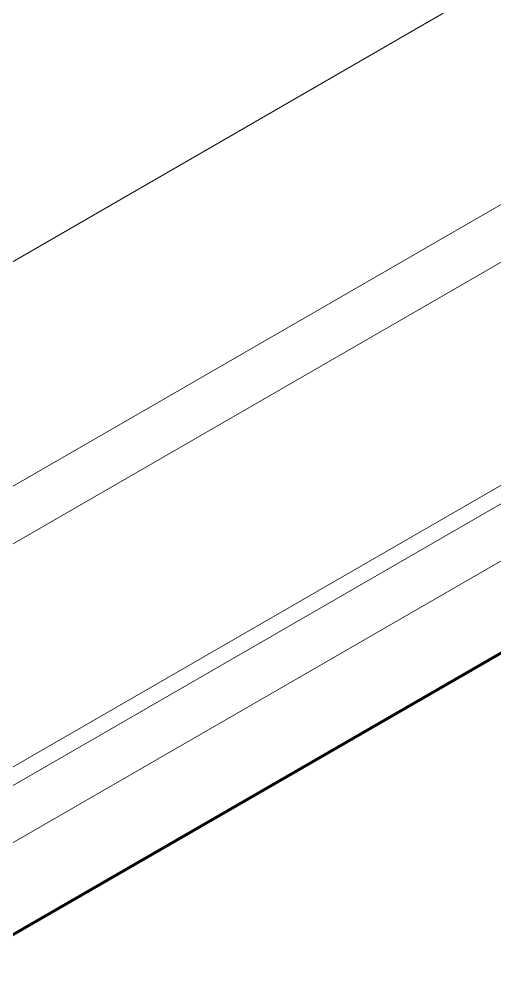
# Model space of a CAD drawing. Header units: inches. Extents: x 19 to 664121, y 34 to 210034.
# Drawn here: x 512808 to 517730, y 71338 to 81357 of the extents above; entities that cross this region are included whole.
import ezdxf

# ---------------------------------------------------------------- set-up
doc = ezdxf.new("R2010")
doc.units = ezdxf.units.IN
doc.header["$MEASUREMENT"] = 0
doc.layers.add('Background Stuff', color=252, linetype='Continuous', lineweight=5)
doc.layers.add('Layer 1', color=7, linetype='Continuous')

# ---------------------------------------------------------------- blocks, each defined once
blk = doc.blocks.new('block 3')
at = {"layer": 'Layer 1', "color": 9, "lineweight": 0}
for points in [[(821.232, -414.723), (821.232, -411.734), (282.121, -722.935)], [(821.232, -411.734), (834.632, -419.465), (295.521, -730.768), (282.121, -722.935), (282.121, -725.924), (295.521, -733.655), (295.521, -730.768)], [(834.632, -422.455), (821.232, -414.723), (282.121, -725.924)], [(834.632, -419.465), (834.632, -422.455), (295.521, -733.655)], [(831.231, -490.075), (831.231, -420.496), (292.12, -731.696)], [(831.231, -420.496), (838.757, -424.824), (299.644, -736.026), (292.12, -731.696), (292.12, -801.378), (299.644, -805.708), (299.644, -736.026)]]:
    blk.add_lwpolyline(points, dxfattribs=at)
at = {"layer": 'Layer 1', "color": 42, "lineweight": 100, "true_color": 0xdca627}
blk.add_lwpolyline([(299.644, -805.708), (299.644, -736.026), (838.757, -424.824), (838.757, -494.508), (878.958, -517.701)], dxfattribs=at)
at = {"layer": 'Layer 1', "color": 5, "lineweight": 0}
blk.add_lwpolyline([(671.25, -486.674), (644.86, -501.93)], dxfattribs=at)
blk = doc.blocks.new('Isometric')
at = {"layer": 'Layer 1', "xscale": 200, "yscale": 200, "zscale": 200}
blk.add_blockref('block 3', (-56424, 145185), dxfattribs=at)

msp = doc.modelspace()

# ---------------------------------------------------------------- block references
at = {"layer": 'Background Stuff'}
msp.add_blockref('Isometric', (439489.87, 33640.59), dxfattribs=at)

doc.saveas('drawing.dxf')
